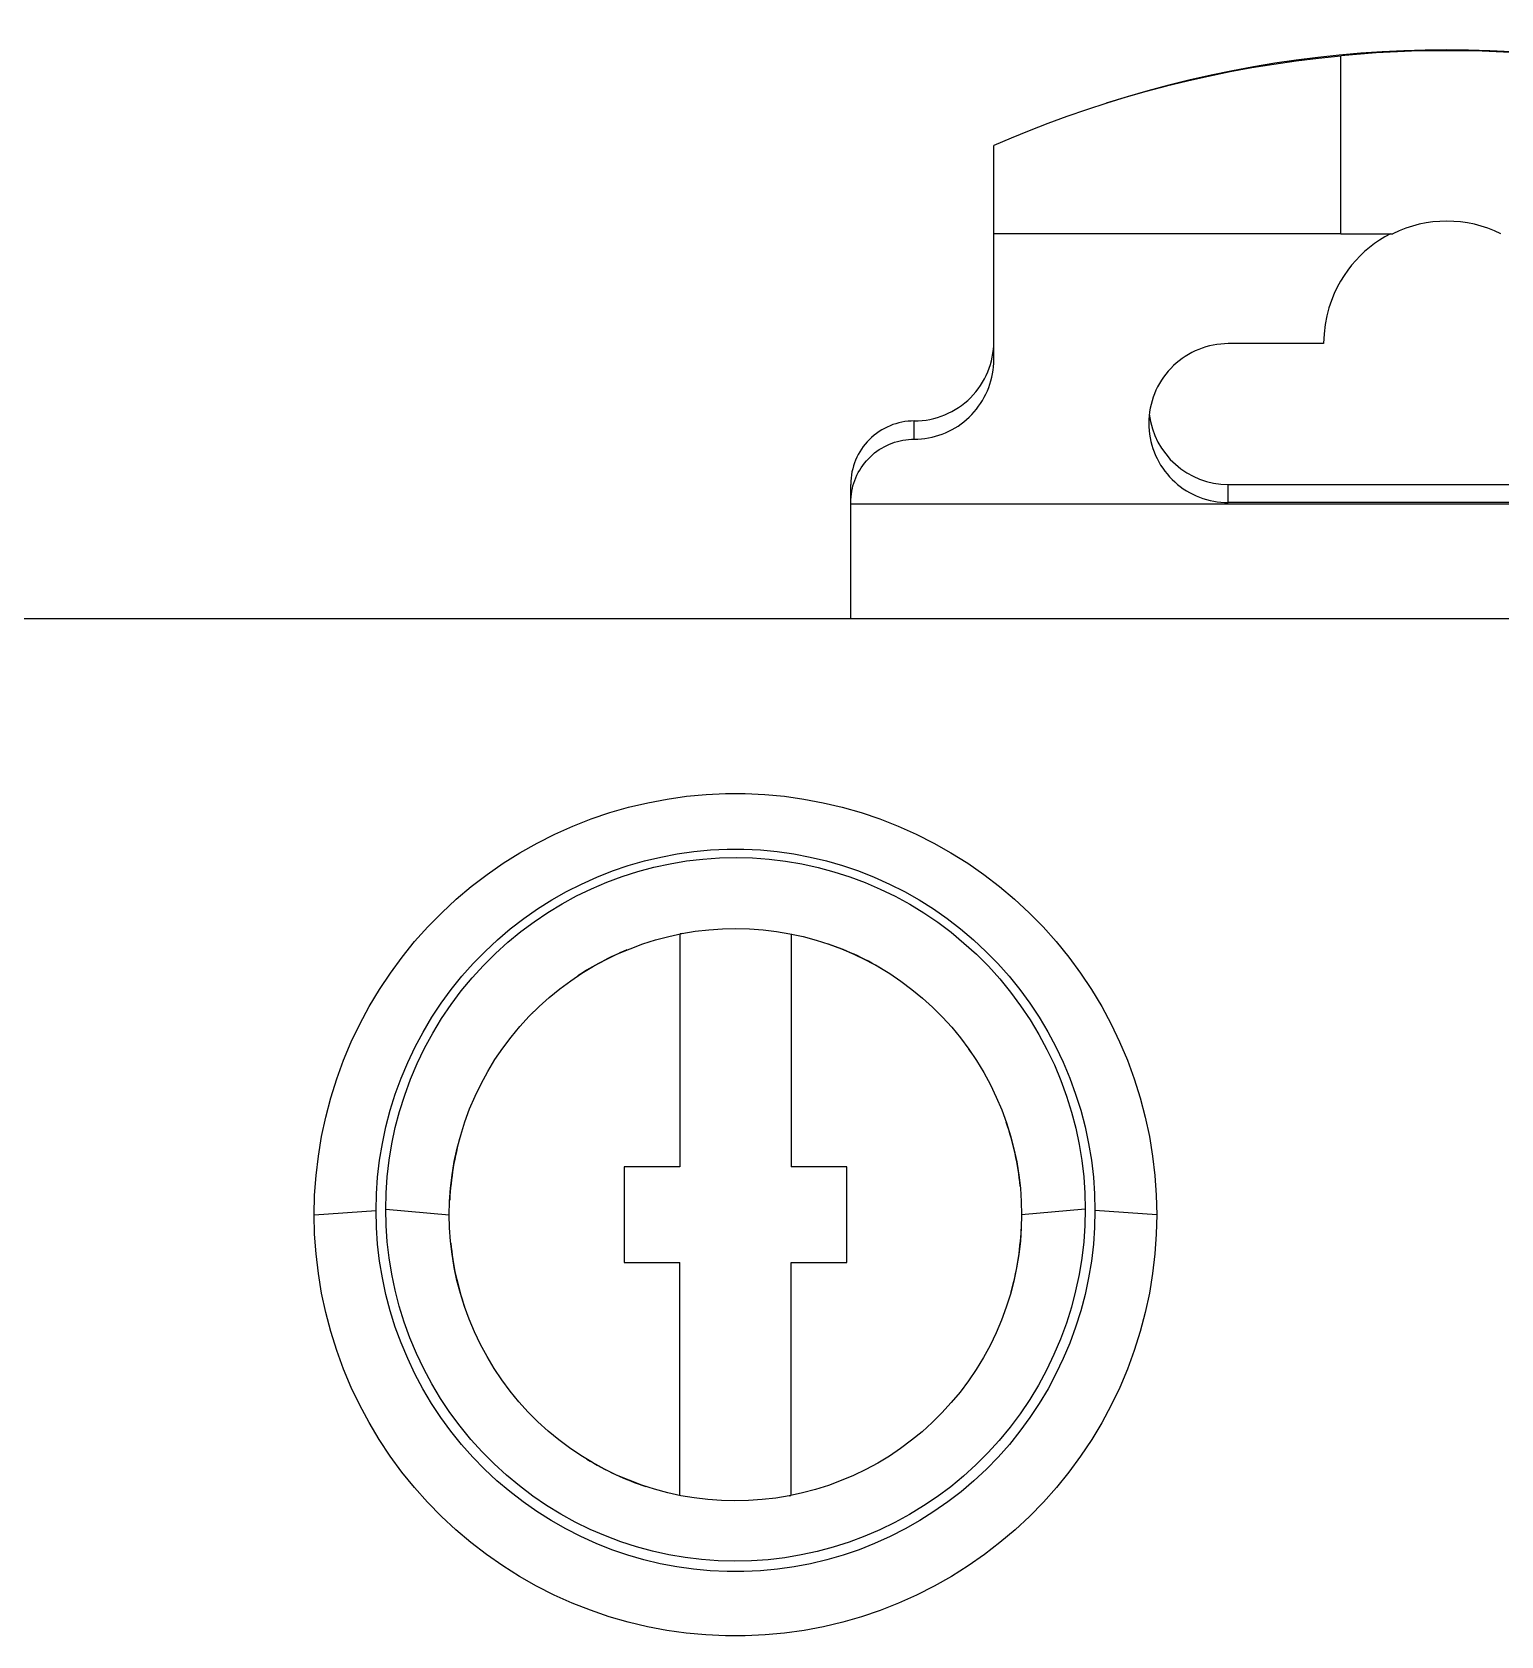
# Model space of a CAD drawing. Header units: millimetres. Extents: x 2268 to 4339, y 1619 to 2163.
# Drawn here: x 3994.13 to 4011.83, y 1854.25 to 1873.58 of the extents above; entities that cross this region are included whole.
import ezdxf

# ---------------------------------------------------------------- set-up
doc = ezdxf.new("R2010")
doc.units = ezdxf.units.MM

msp = doc.modelspace()

# ---------------------------------------------------------------- linework, layer by layer
for p, q in [((4010.327, 1873.324), (4009.901, 1873.29)), ((4010.753, 1873.344), (4010.327, 1873.324)), ((4011.179, 1873.351), (4010.753, 1873.344)), ((4011.606, 1873.344), (4011.179, 1873.351)), ((4012.032, 1873.324), (4011.606, 1873.344)), ((4008.831, 1873.144), (4008.569, 1873.095)), ((4009.096, 1873.187), (4008.831, 1873.144)), ((4009.363, 1873.225), (4009.096, 1873.187)), ((4009.632, 1873.258), (4009.363, 1873.225)), ((4009.901, 1873.286), (4009.632, 1873.258)), ((4009.901, 1873.291), (4009.901, 1873.286)), ((4009.901, 1871.147), (4009.901, 1873.286)), ((4007.802, 1872.924), (4007.556, 1872.859)), ((4008.053, 1872.985), (4007.802, 1872.924)), ((4008.309, 1873.042), (4008.053, 1872.985)), ((4008.569, 1873.095), (4008.309, 1873.042)), ((4007.316, 1872.791), (4007.081, 1872.719)), ((4007.556, 1872.859), (4007.316, 1872.791)), ((4006.602, 1872.559), (4006.372, 1872.474)), ((4006.838, 1872.64), (4006.602, 1872.559)), ((4007.081, 1872.719), (4006.838, 1872.64)), ((4006.148, 1872.387), (4005.931, 1872.299)), ((4006.372, 1872.474), (4006.148, 1872.387)), ((4005.931, 1872.299), (4005.72, 1872.208)), ((4005.72, 1871.147), (4005.72, 1872.208)), ((4005.72, 1869.63), (4005.72, 1871.147)), ((4005.91, 1871.147), (4005.72, 1871.147)), ((4006.104, 1871.147), (4005.91, 1871.147)), ((4006.301, 1871.147), (4006.104, 1871.147)), ((4006.501, 1871.147), (4006.301, 1871.147)), ((4006.705, 1871.147), (4006.501, 1871.147)), ((4006.913, 1871.147), (4006.705, 1871.147)), ((4007.124, 1871.147), (4006.913, 1871.147)), ((4007.338, 1871.147), (4007.124, 1871.147)), ((4007.555, 1871.147), (4007.338, 1871.147)), ((4007.775, 1871.147), (4007.555, 1871.147)), ((4007.998, 1871.147), (4007.775, 1871.147)), ((4008.224, 1871.147), (4007.998, 1871.147)), ((4008.453, 1871.147), (4008.224, 1871.147)), ((4008.686, 1871.147), (4008.453, 1871.147)), ((4008.922, 1871.147), (4008.686, 1871.147)), ((4009.161, 1871.147), (4008.922, 1871.147)), ((4009.404, 1871.147), (4009.161, 1871.147)), ((4009.651, 1871.147), (4009.404, 1871.147)), ((4009.901, 1871.147), (4009.651, 1871.147)), ((4009.901, 1871.147), (4010.528, 1871.147)), ((4010.307, 1871.027), (4010.246, 1870.981)), ((4010.369, 1871.07), (4010.307, 1871.027)), ((4010.434, 1871.11), (4010.369, 1871.07)), ((4010.5, 1871.147), (4010.434, 1871.11)), ((4010.082, 1870.825), (4010.032, 1870.767)), ((4010.134, 1870.879), (4010.082, 1870.825)), ((4010.189, 1870.931), (4010.134, 1870.879)), ((4010.246, 1870.981), (4010.189, 1870.931)), ((4009.941, 1870.643), (4009.899, 1870.575)), ((4009.985, 1870.707), (4009.941, 1870.643)), ((4010.032, 1870.767), (4009.985, 1870.707)), ((4009.822, 1870.425), (4009.788, 1870.342)), ((4009.859, 1870.502), (4009.822, 1870.425)), ((4009.899, 1870.575), (4009.859, 1870.502)), ((4009.758, 1870.253), (4009.733, 1870.156)), ((4009.788, 1870.342), (4009.758, 1870.253)), ((4009.713, 1870.052), (4009.7, 1869.941)), ((4009.733, 1870.156), (4009.713, 1870.052)), ((4009.7, 1869.941), (4009.695, 1869.822)), ((4007.99, 1869.644), (4007.953, 1869.616)), ((4008.028, 1869.669), (4007.99, 1869.644)), ((4008.067, 1869.693), (4008.028, 1869.669)), ((4008.107, 1869.715), (4008.067, 1869.693)), ((4008.148, 1869.735), (4008.107, 1869.715)), ((4008.19, 1869.753), (4008.148, 1869.735)), ((4008.232, 1869.769), (4008.19, 1869.753)), ((4008.276, 1869.783), (4008.232, 1869.769)), ((4008.32, 1869.795), (4008.276, 1869.783)), ((4008.364, 1869.804), (4008.32, 1869.795)), ((4008.409, 1869.812), (4008.364, 1869.804)), ((4008.455, 1869.817), (4008.409, 1869.812)), ((4008.5, 1869.821), (4008.455, 1869.817)), ((4008.546, 1869.822), (4008.5, 1869.821)), ((4009.695, 1869.822), (4008.546, 1869.822)), ((4005.696, 1869.417), (4005.705, 1869.459)), ((4005.705, 1869.459), (4005.712, 1869.501)), ((4005.712, 1869.501), (4005.717, 1869.544)), ((4005.717, 1869.544), (4005.719, 1869.587)), ((4005.719, 1869.587), (4005.72, 1869.63)), ((4007.793, 1869.455), (4007.765, 1869.419)), ((4007.822, 1869.491), (4007.793, 1869.455)), ((4007.853, 1869.524), (4007.822, 1869.491)), ((4007.885, 1869.557), (4007.853, 1869.524)), ((4007.918, 1869.587), (4007.885, 1869.557)), ((4007.953, 1869.616), (4007.918, 1869.587)), ((4005.626, 1869.214), (4005.643, 1869.253)), ((4005.643, 1869.253), (4005.659, 1869.293)), ((4005.659, 1869.293), (4005.674, 1869.334)), ((4005.674, 1869.334), (4005.686, 1869.375)), ((4005.686, 1869.375), (4005.696, 1869.417)), ((4007.674, 1869.261), (4007.657, 1869.219)), ((4007.694, 1869.302), (4007.674, 1869.261)), ((4007.716, 1869.342), (4007.694, 1869.302)), ((4007.74, 1869.381), (4007.716, 1869.342)), ((4007.765, 1869.419), (4007.74, 1869.381)), ((4005.512, 1869.032), (4005.538, 1869.067)), ((4005.538, 1869.067), (4005.562, 1869.102)), ((4005.562, 1869.102), (4005.585, 1869.138)), ((4005.585, 1869.138), (4005.606, 1869.176)), ((4005.606, 1869.176), (4005.626, 1869.214)), ((4007.615, 1869.089), (4007.605, 1869.044)), ((4007.627, 1869.133), (4007.615, 1869.089)), ((4007.641, 1869.177), (4007.627, 1869.133)), ((4007.657, 1869.219), (4007.641, 1869.177)), ((4004.763, 1868.672), (4004.763, 1868.891)), ((4005.326, 1868.855), (4005.36, 1868.881)), ((4005.36, 1868.881), (4005.393, 1868.908)), ((4005.393, 1868.908), (4005.425, 1868.937)), ((4005.425, 1868.937), (4005.455, 1868.968)), ((4005.455, 1868.968), (4005.484, 1868.999)), ((4005.484, 1868.999), (4005.512, 1869.032)), ((4007.589, 1868.908), (4007.588, 1868.863)), ((4007.588, 1868.863), (4007.589, 1868.819)), ((4007.592, 1868.954), (4007.589, 1868.908)), ((4007.598, 1868.999), (4007.592, 1868.954)), ((4007.605, 1869.044), (4007.598, 1868.999)), ((4004.626, 1868.659), (4004.66, 1868.665)), ((4004.66, 1868.665), (4004.694, 1868.669)), ((4004.694, 1868.669), (4004.728, 1868.671)), ((4004.728, 1868.671), (4004.763, 1868.672)), ((4004.763, 1868.672), (4004.806, 1868.673)), ((4004.806, 1868.673), (4004.849, 1868.675)), ((4004.849, 1868.675), (4004.891, 1868.68)), ((4004.891, 1868.68), (4004.934, 1868.687)), ((4004.934, 1868.687), (4004.976, 1868.696)), ((4004.976, 1868.696), (4005.018, 1868.706)), ((4005.018, 1868.706), (4005.059, 1868.718)), ((4005.059, 1868.718), (4005.099, 1868.733)), ((4005.099, 1868.733), (4005.139, 1868.749)), ((4005.139, 1868.749), (4005.178, 1868.766)), ((4005.178, 1868.766), (4005.217, 1868.786)), ((4005.217, 1868.786), (4005.254, 1868.807)), ((4005.254, 1868.807), (4005.291, 1868.83)), ((4005.291, 1868.83), (4005.326, 1868.855)), ((4007.589, 1868.819), (4007.592, 1868.775)), ((4007.592, 1868.775), (4007.597, 1868.731)), ((4007.597, 1868.731), (4007.604, 1868.687)), ((4007.604, 1868.687), (4007.613, 1868.644)), ((4004.233, 1868.459), (4004.259, 1868.483)), ((4004.259, 1868.483), (4004.285, 1868.505)), ((4004.285, 1868.505), (4004.312, 1868.525)), ((4004.312, 1868.525), (4004.341, 1868.545)), ((4004.341, 1868.545), (4004.37, 1868.563)), ((4004.37, 1868.563), (4004.4, 1868.58)), ((4004.4, 1868.58), (4004.43, 1868.596)), ((4004.43, 1868.596), (4004.462, 1868.61)), ((4004.462, 1868.61), (4004.494, 1868.623)), ((4004.494, 1868.623), (4004.526, 1868.634)), ((4004.526, 1868.634), (4004.559, 1868.644)), ((4004.559, 1868.644), (4004.592, 1868.652)), ((4004.592, 1868.652), (4004.626, 1868.659)), ((4007.613, 1868.644), (4007.625, 1868.601)), ((4007.625, 1868.601), (4007.638, 1868.559)), ((4007.638, 1868.559), (4007.653, 1868.517)), ((4007.653, 1868.517), (4007.67, 1868.476)), ((4007.67, 1868.476), (4007.688, 1868.437)), ((4004.088, 1868.269), (4004.105, 1868.299)), ((4004.105, 1868.299), (4004.123, 1868.328)), ((4004.123, 1868.328), (4004.143, 1868.356)), ((4004.143, 1868.356), (4004.164, 1868.383)), ((4004.164, 1868.383), (4004.186, 1868.41)), ((4004.186, 1868.41), (4004.209, 1868.435)), ((4004.209, 1868.435), (4004.233, 1868.459)), ((4007.688, 1868.437), (4007.709, 1868.398)), ((4007.709, 1868.398), (4007.731, 1868.359)), ((4007.731, 1868.359), (4007.756, 1868.322)), ((4007.756, 1868.322), (4007.781, 1868.286)), ((4007.781, 1868.286), (4007.809, 1868.252)), ((4003.997, 1867.907), (4003.997, 1868.127)), ((4004.016, 1868.077), (4004.024, 1868.11)), ((4004.024, 1868.11), (4004.034, 1868.143)), ((4004.034, 1868.143), (4004.045, 1868.175)), ((4004.045, 1868.175), (4004.058, 1868.207)), ((4004.058, 1868.207), (4004.072, 1868.238)), ((4004.072, 1868.238), (4004.088, 1868.269)), ((4007.809, 1868.252), (4007.838, 1868.218)), ((4007.838, 1868.218), (4007.869, 1868.186)), ((4007.869, 1868.186), (4007.901, 1868.156)), ((4007.901, 1868.156), (4007.934, 1868.127)), ((4007.934, 1868.127), (4007.968, 1868.1)), ((4007.968, 1868.1), (4008.004, 1868.074)), ((4008.546, 1867.907), (4008.546, 1868.127)), ((4008.546, 1868.127), (4013.813, 1868.127)), ((4003.997, 1867.941), (4004, 1867.975)), ((4003.997, 1867.907), (4003.997, 1867.941)), ((4003.997, 1867.891), (4003.997, 1867.907)), ((4004, 1867.975), (4004.004, 1868.009)), ((4004.004, 1868.009), (4004.009, 1868.043)), ((4004.009, 1868.043), (4004.016, 1868.077)), ((4008.004, 1868.074), (4008.041, 1868.05)), ((4008.041, 1868.05), (4008.08, 1868.027)), ((4008.08, 1868.027), (4008.119, 1868.007)), ((4008.119, 1868.007), (4008.159, 1867.988)), ((4008.159, 1867.988), (4008.2, 1867.971)), ((4008.2, 1867.971), (4008.241, 1867.956)), ((4008.241, 1867.956), (4008.284, 1867.943)), ((4008.284, 1867.943), (4008.326, 1867.932)), ((4008.326, 1867.932), (4008.37, 1867.923)), ((4008.37, 1867.923), (4008.413, 1867.916)), ((4008.413, 1867.916), (4008.457, 1867.911)), ((4008.457, 1867.911), (4008.501, 1867.908)), ((4008.501, 1867.908), (4008.546, 1867.907)), ((4013.813, 1867.907), (4008.546, 1867.907)), ((4003.997, 1867.891), (4018.362, 1867.891)), ((4003.997, 1866.511), (4003.997, 1867.891)), ((3959.798, 1866.511), (4028.466, 1866.511)), ((4001.092, 1864.172), (4001.32, 1864.238)), ((4001.32, 1864.238), (4001.55, 1864.292)), ((4001.55, 1864.292), (4001.783, 1864.336)), ((4001.783, 1864.336), (4002.017, 1864.369)), ((4002.017, 1864.369), (4002.253, 1864.391)), ((4002.253, 1864.391), (4002.489, 1864.402)), ((4002.489, 1864.402), (4002.726, 1864.402)), ((4002.726, 1864.402), (4002.962, 1864.391)), ((4002.962, 1864.391), (4003.198, 1864.369)), ((4003.198, 1864.369), (4003.432, 1864.336)), ((4003.432, 1864.336), (4003.665, 1864.292)), ((4003.665, 1864.292), (4003.895, 1864.238)), ((4003.895, 1864.238), (4004.123, 1864.172)), ((4000.647, 1864.01), (4000.868, 1864.096)), ((4000.868, 1864.096), (4001.092, 1864.172)), ((4004.123, 1864.172), (4004.348, 1864.096)), ((4004.348, 1864.096), (4004.569, 1864.01)), ((4000.218, 1863.806), (4000.43, 1863.913)), ((4000.43, 1863.913), (4000.647, 1864.01)), ((4004.569, 1864.01), (4004.785, 1863.913)), ((4004.785, 1863.913), (4004.997, 1863.806)), ((3999.81, 1863.563), (4000.011, 1863.689)), ((4000.011, 1863.689), (4000.218, 1863.806)), ((4001.707, 1863.637), (4001.905, 1863.675)), ((4001.905, 1863.675), (4002.105, 1863.703)), ((4002.105, 1863.703), (4002.306, 1863.722)), ((4002.306, 1863.722), (4002.507, 1863.732)), ((4002.507, 1863.732), (4002.709, 1863.732)), ((4002.709, 1863.732), (4002.91, 1863.722)), ((4002.91, 1863.722), (4003.111, 1863.703)), ((4003.111, 1863.703), (4003.31, 1863.675)), ((4003.31, 1863.675), (4003.509, 1863.637)), ((4004.997, 1863.806), (4005.204, 1863.689)), ((4005.204, 1863.689), (4005.406, 1863.563)), ((3999.614, 1863.427), (3999.81, 1863.563)), ((4000.936, 1863.395), (4001.125, 1863.469)), ((4001.125, 1863.469), (4001.316, 1863.534)), ((4001.243, 1863.403), (4001.433, 1863.463)), ((4001.316, 1863.534), (4001.51, 1863.59)), ((4001.433, 1863.463), (4001.625, 1863.515)), ((4001.51, 1863.59), (4001.707, 1863.637)), ((4001.625, 1863.515), (4001.82, 1863.557)), ((4001.82, 1863.557), (4002.017, 1863.59)), ((4002.017, 1863.59), (4002.215, 1863.613)), ((4002.215, 1863.613), (4002.415, 1863.627)), ((4002.415, 1863.627), (4002.615, 1863.631)), ((4002.615, 1863.631), (4002.814, 1863.626)), ((4002.814, 1863.626), (4003.014, 1863.612)), ((4003.014, 1863.612), (4003.212, 1863.588)), ((4003.212, 1863.588), (4003.408, 1863.554)), ((4003.408, 1863.554), (4003.603, 1863.512)), ((4003.509, 1863.637), (4003.705, 1863.591)), ((4003.603, 1863.512), (4003.795, 1863.46)), ((4003.705, 1863.591), (4003.899, 1863.534)), ((4003.795, 1863.46), (4003.984, 1863.399)), ((4003.899, 1863.534), (4004.091, 1863.469)), ((4004.091, 1863.469), (4004.279, 1863.395)), ((4005.406, 1863.563), (4005.601, 1863.427)), ((3999.243, 1863.128), (3999.425, 1863.282)), ((3999.425, 1863.282), (3999.614, 1863.427)), ((4000.571, 1863.22), (4000.752, 1863.312)), ((4000.694, 1863.169), (4000.873, 1863.256)), ((4000.752, 1863.312), (4000.936, 1863.395)), ((4000.873, 1863.256), (4001.056, 1863.334)), ((4001.056, 1863.334), (4001.243, 1863.403)), ((4003.984, 1863.399), (4004.171, 1863.329)), ((4004.171, 1863.329), (4004.353, 1863.251)), ((4004.279, 1863.395), (4004.464, 1863.312)), ((4004.464, 1863.312), (4004.645, 1863.221)), ((4005.601, 1863.427), (4005.79, 1863.282)), ((4005.79, 1863.282), (4005.972, 1863.128)), ((3999.068, 1862.966), (3999.243, 1863.128)), ((4000.222, 1863.012), (4000.394, 1863.12)), ((4000.348, 1862.97), (4000.518, 1863.074)), ((4000.394, 1863.12), (4000.571, 1863.22)), ((4000.518, 1863.074), (4000.694, 1863.169)), ((4004.353, 1863.251), (4004.533, 1863.164)), ((4004.533, 1863.164), (4004.708, 1863.068)), ((4004.645, 1863.221), (4004.821, 1863.12)), ((4004.708, 1863.068), (4004.879, 1862.963)), ((4004.821, 1863.12), (4004.993, 1863.012)), ((4005.972, 1863.128), (4006.147, 1862.966)), ((3998.901, 1862.796), (3999.068, 1862.966)), ((3999.894, 1862.771), (4000.056, 1862.895)), ((4000.056, 1862.895), (4000.222, 1863.012)), ((4000.181, 1862.858), (4000.348, 1862.97)), ((4004.879, 1862.963), (4005.045, 1862.851)), ((4004.993, 1863.012), (4005.16, 1862.896)), ((4005.16, 1862.896), (4005.321, 1862.771)), ((4006.147, 1862.966), (4006.314, 1862.796)), ((3998.742, 1862.618), (3998.901, 1862.796)), ((3999.739, 1862.639), (3999.894, 1862.771)), ((3999.865, 1862.61), (4000.02, 1862.738)), ((4000.02, 1862.738), (4000.181, 1862.858)), ((4001.646, 1862.639), (4001.804, 1862.681)), ((4001.804, 1862.681), (4001.963, 1862.715)), ((4001.938, 1862.71), (4001.938, 1859.903)), ((4001.963, 1862.715), (4002.124, 1862.742)), ((4002.124, 1862.742), (4002.287, 1862.761)), ((4002.287, 1862.761), (4002.45, 1862.772)), ((4002.45, 1862.772), (4002.613, 1862.776)), ((4002.613, 1862.776), (4002.777, 1862.771)), ((4002.777, 1862.771), (4002.94, 1862.76)), ((4002.94, 1862.76), (4003.102, 1862.74)), ((4003.102, 1862.74), (4003.263, 1862.713)), ((4003.263, 1862.713), (4003.422, 1862.678)), ((4003.278, 1862.71), (4003.278, 1859.903)), ((4003.422, 1862.678), (4003.579, 1862.636)), ((4005.045, 1862.851), (4005.206, 1862.73)), ((4005.206, 1862.73), (4005.361, 1862.601)), ((4005.321, 1862.771), (4005.477, 1862.639)), ((4006.314, 1862.796), (4006.473, 1862.618)), ((3998.592, 1862.432), (3998.742, 1862.618)), ((3999.447, 1862.354), (3999.59, 1862.5)), ((3999.59, 1862.5), (3999.739, 1862.639)), ((3999.715, 1862.475), (3999.865, 1862.61)), ((4001.188, 1862.47), (4001.338, 1862.533)), ((4001.338, 1862.533), (4001.491, 1862.59)), ((4001.491, 1862.59), (4001.646, 1862.639)), ((4003.579, 1862.636), (4003.734, 1862.587)), ((4003.734, 1862.587), (4003.886, 1862.53)), ((4003.886, 1862.53), (4004.036, 1862.466)), ((4005.361, 1862.601), (4005.511, 1862.465)), ((4005.477, 1862.639), (4005.626, 1862.5)), ((4005.626, 1862.5), (4005.769, 1862.354)), ((4006.473, 1862.618), (4006.624, 1862.432)), ((3998.45, 1862.239), (3998.592, 1862.432)), ((3999.311, 1862.201), (3999.447, 1862.354)), ((3999.434, 1862.181), (3999.571, 1862.331)), ((3999.571, 1862.331), (3999.715, 1862.475)), ((4000.758, 1862.238), (4000.898, 1862.322)), ((4000.898, 1862.322), (4001.042, 1862.399)), ((4001.042, 1862.399), (4001.188, 1862.47)), ((4004.036, 1862.466), (4004.183, 1862.395)), ((4004.183, 1862.395), (4004.326, 1862.317)), ((4004.326, 1862.317), (4004.466, 1862.232)), ((4005.511, 1862.465), (4005.655, 1862.321)), ((4005.655, 1862.321), (4005.792, 1862.169)), ((4005.769, 1862.354), (4005.904, 1862.201)), ((4006.624, 1862.432), (4006.765, 1862.24)), ((3998.318, 1862.04), (3998.45, 1862.239)), ((3999.183, 1862.042), (3999.311, 1862.201)), ((3999.304, 1862.024), (3999.434, 1862.181)), ((4000.491, 1862.049), (4000.623, 1862.147)), ((4000.623, 1862.147), (4000.758, 1862.238)), ((4004.466, 1862.232), (4004.602, 1862.141)), ((4004.602, 1862.141), (4004.733, 1862.042)), ((4005.792, 1862.169), (4005.922, 1862.011)), ((4005.904, 1862.201), (4006.033, 1862.042)), ((4006.765, 1862.24), (4006.898, 1862.041)), ((3998.195, 1861.835), (3998.318, 1862.04)), ((3999.062, 1861.876), (3999.183, 1862.042)), ((3999.181, 1861.86), (3999.304, 1862.024)), ((4000.241, 1861.835), (4000.363, 1861.945)), ((4000.363, 1861.945), (4000.491, 1862.049)), ((4004.733, 1862.042), (4004.861, 1861.938)), ((4004.861, 1861.938), (4004.983, 1861.827)), ((4005.922, 1862.011), (4006.044, 1861.846)), ((4006.033, 1862.042), (4006.154, 1861.877)), ((4006.898, 1862.041), (4007.021, 1861.836)), ((3998.081, 1861.625), (3998.195, 1861.835)), ((3998.948, 1861.706), (3999.062, 1861.876)), ((3999.066, 1861.69), (3999.181, 1861.86)), ((4000.011, 1861.596), (4000.123, 1861.718)), ((4000.123, 1861.718), (4000.241, 1861.835)), ((4004.983, 1861.827), (4005.101, 1861.709)), ((4005.101, 1861.709), (4005.213, 1861.586)), ((4006.044, 1861.846), (4006.158, 1861.676)), ((4006.154, 1861.877), (4006.267, 1861.706)), ((4007.021, 1861.836), (4007.134, 1861.625)), ((3997.978, 1861.409), (3998.081, 1861.625)), ((3998.747, 1861.349), (3998.843, 1861.529)), ((3998.843, 1861.529), (3998.948, 1861.706)), ((3998.96, 1861.514), (3999.066, 1861.69)), ((3999.905, 1861.468), (4000.011, 1861.596)), ((4005.213, 1861.586), (4005.319, 1861.458)), ((4006.158, 1861.676), (4006.264, 1861.5)), ((4006.267, 1861.706), (4006.372, 1861.53)), ((4006.372, 1861.53), (4006.469, 1861.349)), ((4007.134, 1861.625), (4007.237, 1861.409)), ((3997.885, 1861.188), (3997.978, 1861.409)), ((3998.659, 1861.163), (3998.747, 1861.349)), ((3998.773, 1861.148), (3998.862, 1861.333)), ((3998.862, 1861.333), (3998.96, 1861.514)), ((3999.71, 1861.196), (3999.804, 1861.334)), ((3999.804, 1861.334), (3999.905, 1861.468)), ((4005.319, 1861.458), (4005.419, 1861.324)), ((4005.419, 1861.324), (4005.513, 1861.185)), ((4006.264, 1861.5), (4006.361, 1861.319)), ((4006.469, 1861.349), (4006.557, 1861.164)), ((4007.237, 1861.409), (4007.33, 1861.189)), ((3997.803, 1860.964), (3997.885, 1861.188)), ((3998.579, 1860.974), (3998.659, 1861.163)), ((3998.693, 1860.959), (3998.773, 1861.148)), ((3999.623, 1861.053), (3999.71, 1861.196)), ((4005.513, 1861.185), (4005.599, 1861.042)), ((4006.361, 1861.319), (4006.45, 1861.134)), ((4006.45, 1861.134), (4006.529, 1860.946)), ((4006.557, 1861.164), (4006.637, 1860.975)), ((4007.33, 1861.189), (4007.413, 1860.964)), ((3997.731, 1860.736), (3997.803, 1860.964)), ((3998.509, 1860.782), (3998.579, 1860.974)), ((3998.622, 1860.767), (3998.693, 1860.959)), ((3999.543, 1860.906), (3999.623, 1861.053)), ((4005.599, 1861.042), (4005.679, 1860.894)), ((4006.529, 1860.946), (4006.598, 1860.755)), ((4006.637, 1860.975), (4006.707, 1860.782)), ((4007.413, 1860.964), (4007.484, 1860.736)), ((3998.448, 1860.586), (3998.509, 1860.782)), ((3998.561, 1860.573), (3998.622, 1860.767)), ((3999.404, 1860.602), (3999.47, 1860.756)), ((3999.47, 1860.756), (3999.543, 1860.906)), ((4005.679, 1860.894), (4005.751, 1860.744)), ((4005.751, 1860.744), (4005.816, 1860.591)), ((4006.598, 1860.755), (4006.658, 1860.563)), ((4006.707, 1860.782), (4006.768, 1860.586)), ((3997.67, 1860.504), (3997.731, 1860.736)), ((3998.396, 1860.387), (3998.448, 1860.586)), ((3998.509, 1860.378), (3998.561, 1860.573)), ((3999.347, 1860.446), (3999.404, 1860.602)), ((4005.816, 1860.591), (4005.873, 1860.436)), ((4006.658, 1860.563), (4006.709, 1860.369)), ((4006.768, 1860.586), (4006.82, 1860.387)), ((4007.484, 1860.736), (4007.545, 1860.504)), ((3997.62, 1860.271), (3997.67, 1860.504)), ((3998.353, 1860.186), (3998.396, 1860.387)), ((3998.467, 1860.181), (3998.509, 1860.378)), ((3999.297, 1860.288), (3999.347, 1860.446)), ((4005.873, 1860.436), (4005.922, 1860.28)), ((4006.709, 1860.369), (4006.75, 1860.175)), ((4006.82, 1860.387), (4006.863, 1860.187)), ((4007.545, 1860.504), (4007.595, 1860.271)), ((3997.582, 1860.035), (3997.62, 1860.271)), ((3998.32, 1859.985), (3998.353, 1860.186)), ((3998.435, 1859.984), (3998.467, 1860.181)), ((3999.255, 1860.129), (3999.297, 1860.288)), ((4005.922, 1860.28), (4005.963, 1860.122)), ((4006.75, 1860.175), (4006.781, 1859.98)), ((4006.863, 1860.187), (4006.896, 1859.985)), ((4007.595, 1860.271), (4007.634, 1860.035)), ((3997.554, 1859.799), (3997.582, 1860.035)), ((3998.296, 1859.782), (3998.32, 1859.985)), ((3998.412, 1859.786), (3998.435, 1859.984)), ((3999.22, 1859.969), (3999.255, 1860.129)), ((4005.963, 1860.122), (4005.997, 1859.964)), ((4006.781, 1859.98), (4006.804, 1859.784)), ((4006.896, 1859.985), (4006.92, 1859.782)), ((4007.634, 1860.035), (4007.662, 1859.799)), ((3997.537, 1859.563), (3997.554, 1859.799)), ((3998.282, 1859.579), (3998.296, 1859.782)), ((3998.399, 1859.589), (3998.412, 1859.786)), ((3999.175, 1859.648), (3999.194, 1859.809)), ((3999.194, 1859.809), (3999.22, 1859.969)), ((4001.267, 1859.903), (4001.267, 1858.753)), ((4001.938, 1859.903), (4001.267, 1859.903)), ((4003.949, 1859.903), (4003.278, 1859.903)), ((4003.949, 1858.753), (4003.949, 1859.903)), ((4005.997, 1859.964), (4006.022, 1859.805)), ((4006.022, 1859.805), (4006.041, 1859.646)), ((4006.804, 1859.784), (4006.817, 1859.588)), ((4006.92, 1859.782), (4006.934, 1859.579)), ((4007.662, 1859.799), (4007.679, 1859.563)), ((3998.394, 1859.393), (3998.399, 1859.589)), ((3999.164, 1859.488), (3999.175, 1859.648)), ((4006.041, 1859.646), (4006.052, 1859.487)), ((4006.817, 1859.588), (4006.822, 1859.393)), ((3997.532, 1859.328), (3997.537, 1859.563)), ((3998.277, 1859.378), (3998.282, 1859.579)), ((3998.398, 1859.198), (3998.394, 1859.393)), ((3998.394, 1859.393), (3999.16, 1859.328)), ((3999.16, 1859.328), (3999.164, 1859.488)), ((4006.052, 1859.487), (4006.056, 1859.328)), ((4006.822, 1859.393), (4006.056, 1859.328)), ((4006.822, 1859.393), (4006.817, 1859.197)), ((4006.934, 1859.579), (4006.938, 1859.378)), ((4007.679, 1859.563), (4007.684, 1859.328)), ((3997.532, 1859.328), (3998.277, 1859.378)), ((3997.537, 1859.092), (3997.532, 1859.328)), ((3998.282, 1859.175), (3998.277, 1859.378)), ((3998.412, 1859.003), (3998.398, 1859.198)), ((3999.164, 1859.169), (3999.16, 1859.328)), ((4006.056, 1859.328), (4006.052, 1859.169)), ((4006.817, 1859.197), (4006.804, 1859)), ((4006.938, 1859.378), (4006.934, 1859.175)), ((4007.684, 1859.328), (4006.938, 1859.378)), ((4007.684, 1859.328), (4007.678, 1859.092)), ((3997.554, 1858.855), (3997.537, 1859.092)), ((3998.296, 1858.972), (3998.282, 1859.175)), ((3999.175, 1859.011), (3999.164, 1859.169)), ((3999.193, 1858.852), (3999.175, 1859.011)), ((4006.041, 1859.009), (4006.022, 1858.849)), ((4006.052, 1859.169), (4006.041, 1859.009)), ((4006.934, 1859.175), (4006.92, 1858.972)), ((4007.678, 1859.092), (4007.662, 1858.855)), ((3997.582, 1858.619), (3997.554, 1858.855)), ((3998.32, 1858.77), (3998.296, 1858.972)), ((3998.434, 1858.808), (3998.412, 1859.003)), ((3999.219, 1858.694), (3999.193, 1858.852)), ((4006.022, 1858.849), (4005.996, 1858.689)), ((4006.804, 1859), (4006.781, 1858.803)), ((4006.92, 1858.972), (4006.896, 1858.769)), ((4007.662, 1858.855), (4007.634, 1858.619)), ((3997.621, 1858.384), (3997.582, 1858.619)), ((3998.353, 1858.568), (3998.32, 1858.77)), ((3998.466, 1858.613), (3998.434, 1858.808)), ((3999.252, 1858.536), (3999.219, 1858.694)), ((4001.267, 1858.753), (4001.938, 1858.753)), ((4001.938, 1855.946), (4001.938, 1858.753)), ((4003.278, 1855.946), (4003.278, 1858.753)), ((4003.278, 1858.753), (4003.949, 1858.753)), ((4005.996, 1858.689), (4005.962, 1858.529)), ((4006.781, 1858.803), (4006.749, 1858.607)), ((4006.896, 1858.769), (4006.863, 1858.568)), ((4007.634, 1858.619), (4007.595, 1858.384)), ((3998.396, 1858.368), (3998.353, 1858.568)), ((3998.506, 1858.42), (3998.466, 1858.613)), ((3999.293, 1858.38), (3999.252, 1858.536)), ((4005.962, 1858.529), (4005.92, 1858.37)), ((4006.749, 1858.607), (4006.707, 1858.411)), ((4006.863, 1858.568), (4006.82, 1858.368)), ((3997.671, 1858.151), (3997.621, 1858.384)), ((3998.447, 1858.17), (3998.396, 1858.368)), ((3998.556, 1858.227), (3998.506, 1858.42)), ((3999.342, 1858.224), (3999.293, 1858.38)), ((4005.92, 1858.37), (4005.87, 1858.213)), ((4006.707, 1858.411), (4006.656, 1858.215)), ((4006.82, 1858.368), (4006.768, 1858.17)), ((4007.595, 1858.384), (4007.545, 1858.15)), ((3997.731, 1857.92), (3997.671, 1858.151)), ((3998.509, 1857.975), (3998.447, 1858.17)), ((3998.616, 1858.035), (3998.556, 1858.227)), ((3999.398, 1858.069), (3999.342, 1858.224)), ((3999.463, 1857.916), (3999.398, 1858.069)), ((4005.813, 1858.057), (4005.748, 1857.904)), ((4005.87, 1858.213), (4005.813, 1858.057)), ((4006.656, 1858.215), (4006.595, 1858.022)), ((4006.768, 1858.17), (4006.707, 1857.974)), ((4007.545, 1858.15), (4007.484, 1857.919)), ((3997.803, 1857.692), (3997.731, 1857.92)), ((3998.579, 1857.783), (3998.509, 1857.975)), ((3998.685, 1857.845), (3998.616, 1858.035)), ((3998.764, 1857.657), (3998.685, 1857.845)), ((3999.535, 1857.766), (3999.463, 1857.916)), ((4005.748, 1857.904), (4005.675, 1857.753)), ((4006.595, 1858.022), (4006.525, 1857.83)), ((4006.707, 1857.974), (4006.637, 1857.782)), ((4007.484, 1857.919), (4007.413, 1857.692)), ((3997.885, 1857.468), (3997.803, 1857.692)), ((3998.658, 1857.594), (3998.579, 1857.783)), ((3998.852, 1857.472), (3998.764, 1857.657)), ((3999.614, 1857.619), (3999.535, 1857.766)), ((4005.675, 1857.753), (4005.595, 1857.607)), ((4006.525, 1857.83), (4006.445, 1857.642)), ((4006.637, 1857.782), (4006.558, 1857.594)), ((4007.413, 1857.692), (4007.331, 1857.467)), ((3997.978, 1857.248), (3997.885, 1857.468)), ((3998.746, 1857.41), (3998.658, 1857.594)), ((3998.948, 1857.291), (3998.852, 1857.472)), ((3999.7, 1857.475), (3999.614, 1857.619)), ((3999.793, 1857.337), (3999.7, 1857.475)), ((4005.508, 1857.464), (4005.414, 1857.325)), ((4005.595, 1857.607), (4005.508, 1857.464)), ((4006.445, 1857.642), (4006.357, 1857.457)), ((4006.558, 1857.594), (4006.47, 1857.409)), ((4007.331, 1857.467), (4007.238, 1857.247)), ((3998.842, 1857.23), (3998.746, 1857.41)), ((3999.054, 1857.115), (3998.948, 1857.291)), ((3999.893, 1857.203), (3999.793, 1857.337)), ((4005.414, 1857.325), (4005.314, 1857.192)), ((4006.259, 1857.276), (4006.153, 1857.101)), ((4006.357, 1857.457), (4006.259, 1857.276)), ((4006.47, 1857.409), (4006.374, 1857.229)), ((3998.081, 1857.033), (3997.978, 1857.248)), ((3998.946, 1857.054), (3998.842, 1857.23)), ((3999.168, 1856.944), (3999.054, 1857.115)), ((3999.999, 1857.074), (3999.893, 1857.203)), ((4000.111, 1856.951), (3999.999, 1857.074)), ((4005.314, 1857.192), (4005.208, 1857.064)), ((4006.153, 1857.101), (4006.038, 1856.931)), ((4006.374, 1857.229), (4006.269, 1857.054)), ((4007.238, 1857.247), (4007.135, 1857.032)), ((3998.193, 1856.823), (3998.081, 1857.033)), ((3999.059, 1856.884), (3998.946, 1857.054)), ((3999.179, 1856.719), (3999.059, 1856.884)), ((3999.29, 1856.78), (3999.168, 1856.944)), ((4000.228, 1856.833), (4000.111, 1856.951)), ((4005.096, 1856.941), (4004.979, 1856.825)), ((4005.208, 1857.064), (4005.096, 1856.941)), ((4006.038, 1856.931), (4005.916, 1856.767)), ((4006.156, 1856.884), (4006.036, 1856.719)), ((4006.269, 1857.054), (4006.156, 1856.884)), ((4007.135, 1857.032), (4007.022, 1856.822)), ((3998.316, 1856.618), (3998.193, 1856.823)), ((3999.307, 1856.561), (3999.179, 1856.719)), ((3999.419, 1856.621), (3999.29, 1856.78)), ((4000.35, 1856.722), (4000.228, 1856.833)), ((4000.478, 1856.617), (4000.35, 1856.722)), ((4004.856, 1856.714), (4004.729, 1856.61)), ((4004.979, 1856.825), (4004.856, 1856.714)), ((4005.916, 1856.767), (4005.786, 1856.609)), ((4006.036, 1856.719), (4005.908, 1856.56)), ((4007.022, 1856.822), (4006.9, 1856.618)), ((3998.448, 1856.42), (3998.316, 1856.618)), ((3999.443, 1856.408), (3999.307, 1856.561)), ((3999.556, 1856.47), (3999.419, 1856.621)), ((4000.609, 1856.519), (4000.478, 1856.617)), ((4000.745, 1856.427), (4000.609, 1856.519)), ((4004.598, 1856.512), (4004.462, 1856.421)), ((4004.729, 1856.61), (4004.598, 1856.512)), ((4005.786, 1856.609), (4005.649, 1856.458)), ((4005.908, 1856.56), (4005.773, 1856.408)), ((4006.9, 1856.618), (4006.767, 1856.419)), ((3998.589, 1856.227), (3998.448, 1856.42)), ((3999.585, 1856.262), (3999.443, 1856.408)), ((3999.699, 1856.326), (3999.556, 1856.47)), ((3999.849, 1856.189), (3999.699, 1856.326)), ((4000.885, 1856.342), (4000.745, 1856.427)), ((4001.028, 1856.263), (4000.885, 1856.342)), ((4004.322, 1856.336), (4004.179, 1856.259)), ((4004.462, 1856.421), (4004.322, 1856.336)), ((4005.506, 1856.315), (4005.356, 1856.179)), ((4005.649, 1856.458), (4005.506, 1856.315)), ((4005.773, 1856.408), (4005.631, 1856.262)), ((4006.767, 1856.419), (4006.626, 1856.227)), ((3998.739, 1856.042), (3998.589, 1856.227)), ((3999.733, 1856.123), (3999.585, 1856.262)), ((3999.888, 1855.992), (3999.733, 1856.123)), ((4000.004, 1856.06), (3999.849, 1856.189)), ((4001.175, 1856.192), (4001.028, 1856.263)), ((4001.325, 1856.128), (4001.175, 1856.192)), ((4001.478, 1856.071), (4001.325, 1856.128)), ((4003.882, 1856.124), (4003.729, 1856.067)), ((4004.032, 1856.188), (4003.882, 1856.124)), ((4004.179, 1856.259), (4004.032, 1856.188)), ((4005.356, 1856.179), (4005.201, 1856.051)), ((4005.482, 1856.123), (4005.327, 1855.991)), ((4005.631, 1856.262), (4005.482, 1856.123)), ((4006.626, 1856.227), (4006.476, 1856.042)), ((3998.897, 1855.864), (3998.739, 1856.042)), ((4000.049, 1855.867), (3999.888, 1855.992)), ((4000.165, 1855.939), (4000.004, 1856.06)), ((4000.331, 1855.826), (4000.165, 1855.939)), ((4001.633, 1856.021), (4001.478, 1856.071)), ((4001.791, 1855.978), (4001.633, 1856.021)), ((4001.95, 1855.943), (4001.791, 1855.978)), ((4002.112, 1855.916), (4001.95, 1855.943)), ((4002.274, 1855.896), (4002.112, 1855.916)), ((4003.093, 1855.914), (4002.93, 1855.895)), ((4003.255, 1855.941), (4003.093, 1855.914)), ((4003.415, 1855.976), (4003.255, 1855.941)), ((4003.573, 1856.018), (4003.415, 1855.976)), ((4003.729, 1856.067), (4003.573, 1856.018)), ((4005.04, 1855.931), (4004.874, 1855.819)), ((4005.201, 1856.051), (4005.04, 1855.931)), ((4005.327, 1855.991), (4005.166, 1855.867)), ((4006.476, 1856.042), (4006.318, 1855.864)), ((3999.064, 1855.694), (3998.897, 1855.864)), ((4000.216, 1855.751), (4000.049, 1855.867)), ((4000.387, 1855.642), (4000.216, 1855.751)), ((4000.502, 1855.721), (4000.331, 1855.826)), ((4000.677, 1855.625), (4000.502, 1855.721)), ((4002.438, 1855.884), (4002.274, 1855.896)), ((4002.602, 1855.88), (4002.438, 1855.884)), ((4002.766, 1855.884), (4002.602, 1855.88)), ((4002.93, 1855.895), (4002.766, 1855.884)), ((4004.874, 1855.819), (4004.703, 1855.715)), ((4005, 1855.751), (4004.828, 1855.642)), ((4005.166, 1855.867), (4005, 1855.751)), ((4006.318, 1855.864), (4006.151, 1855.694)), ((3999.238, 1855.532), (3999.064, 1855.694)), ((3999.42, 1855.378), (3999.238, 1855.532)), ((4000.564, 1855.542), (4000.387, 1855.642)), ((4000.745, 1855.45), (4000.564, 1855.542)), ((4000.857, 1855.537), (4000.677, 1855.625)), ((4001.04, 1855.458), (4000.857, 1855.537)), ((4004.348, 1855.532), (4004.165, 1855.454)), ((4004.528, 1855.619), (4004.348, 1855.532)), ((4004.651, 1855.542), (4004.47, 1855.45)), ((4004.703, 1855.715), (4004.528, 1855.619)), ((4004.828, 1855.642), (4004.651, 1855.542)), ((4005.977, 1855.531), (4005.795, 1855.378)), ((4006.151, 1855.694), (4005.977, 1855.531)), ((3999.609, 1855.233), (3999.42, 1855.378)), ((4000.93, 1855.367), (4000.745, 1855.45)), ((4001.119, 1855.292), (4000.93, 1855.367)), ((4001.226, 1855.388), (4001.04, 1855.458)), ((4001.416, 1855.327), (4001.226, 1855.388)), ((4003.978, 1855.384), (4003.787, 1855.323)), ((4004.165, 1855.454), (4003.978, 1855.384)), ((4004.285, 1855.367), (4004.097, 1855.292)), ((4004.47, 1855.45), (4004.285, 1855.367)), ((4005.795, 1855.378), (4005.607, 1855.233)), ((3999.804, 1855.097), (3999.609, 1855.233)), ((4001.311, 1855.227), (4001.119, 1855.292)), ((4001.505, 1855.17), (4001.311, 1855.227)), ((4001.609, 1855.275), (4001.416, 1855.327)), ((4001.702, 1855.123), (4001.505, 1855.17)), ((4001.804, 1855.232), (4001.609, 1855.275)), ((4002.001, 1855.198), (4001.804, 1855.232)), ((4002.2, 1855.174), (4002.001, 1855.198)), ((4002.4, 1855.159), (4002.2, 1855.174)), ((4002.601, 1855.154), (4002.4, 1855.159)), ((4002.802, 1855.158), (4002.601, 1855.154)), ((4003.002, 1855.172), (4002.802, 1855.158)), ((4003.201, 1855.196), (4003.002, 1855.172)), ((4003.399, 1855.229), (4003.201, 1855.196)), ((4003.594, 1855.271), (4003.399, 1855.229)), ((4003.71, 1855.17), (4003.513, 1855.123)), ((4003.787, 1855.323), (4003.594, 1855.271)), ((4003.905, 1855.227), (4003.71, 1855.17)), ((4004.097, 1855.292), (4003.905, 1855.227)), ((4005.607, 1855.233), (4005.411, 1855.097)), ((4000.005, 1854.97), (3999.804, 1855.097)), ((4000.212, 1854.853), (4000.005, 1854.97)), ((4001.902, 1855.085), (4001.702, 1855.123)), ((4002.102, 1855.057), (4001.902, 1855.085)), ((4002.304, 1855.038), (4002.102, 1855.057)), ((4002.506, 1855.028), (4002.304, 1855.038)), ((4002.709, 1855.028), (4002.506, 1855.028)), ((4002.911, 1855.038), (4002.709, 1855.028)), ((4003.113, 1855.057), (4002.911, 1855.038)), ((4003.314, 1855.085), (4003.113, 1855.057)), ((4003.513, 1855.123), (4003.314, 1855.085)), ((4005.21, 1854.97), (4005.003, 1854.853)), ((4005.411, 1855.097), (4005.21, 1854.97)), ((4000.424, 1854.746), (4000.212, 1854.853)), ((4005.003, 1854.853), (4004.791, 1854.746)), ((4000.641, 1854.649), (4000.424, 1854.746)), ((4000.862, 1854.562), (4000.641, 1854.649)), ((4001.087, 1854.485), (4000.862, 1854.562)), ((4004.353, 1854.561), (4004.128, 1854.485)), ((4004.574, 1854.648), (4004.353, 1854.561)), ((4004.791, 1854.746), (4004.574, 1854.648)), ((4001.315, 1854.419), (4001.087, 1854.485)), ((4001.547, 1854.364), (4001.315, 1854.419)), ((4003.9, 1854.419), (4003.669, 1854.364)), ((4004.128, 1854.485), (4003.9, 1854.419)), ((4001.78, 1854.32), (4001.547, 1854.364)), ((4002.015, 1854.287), (4001.78, 1854.32)), ((4002.252, 1854.265), (4002.015, 1854.287)), ((4002.489, 1854.253), (4002.252, 1854.265)), ((4002.726, 1854.253), (4002.489, 1854.253)), ((4002.964, 1854.265), (4002.726, 1854.253)), ((4003.2, 1854.287), (4002.964, 1854.265)), ((4003.435, 1854.32), (4003.2, 1854.287)), ((4003.669, 1854.364), (4003.435, 1854.32))]:
    msp.add_line(p, q)
for start, end in [(100.7439, 101.113), (112.2838, 123.4583), (58.3386, 71.0421), (134.7317, 135.3753), (33.2165, 35.6388), (5.7537, 18.8653), (164.0147, 177.0594), (344.0973, 357.1063), (185.7004, 198.7768), (238.664, 251.739), (280.8405, 281.1544)]:
    msp.add_arc((4002.608, 1859.328), 3.448, start, end)
for centre, major_axis, start_param, end_param in [((4011.179, 1860.021), (13.373, 0), 1.258926, 1.882667), ((4011.179, 1869.817), (1.484, 0), 1.116167, 2.025425), ((4004.763, 1869.847), (-0.958, 0), 1.570796, 3.141593), ((4004.763, 1868.127), (0.766, 0), 1.570796, 3.141593), ((4008.546, 1869.082), (-0.958, 0), 0.11493, 1.570796)]:
    msp.add_ellipse(centre, major_axis=major_axis, ratio=0.997564, start_param=start_param, end_param=end_param)

doc.saveas('drawing.dxf')
